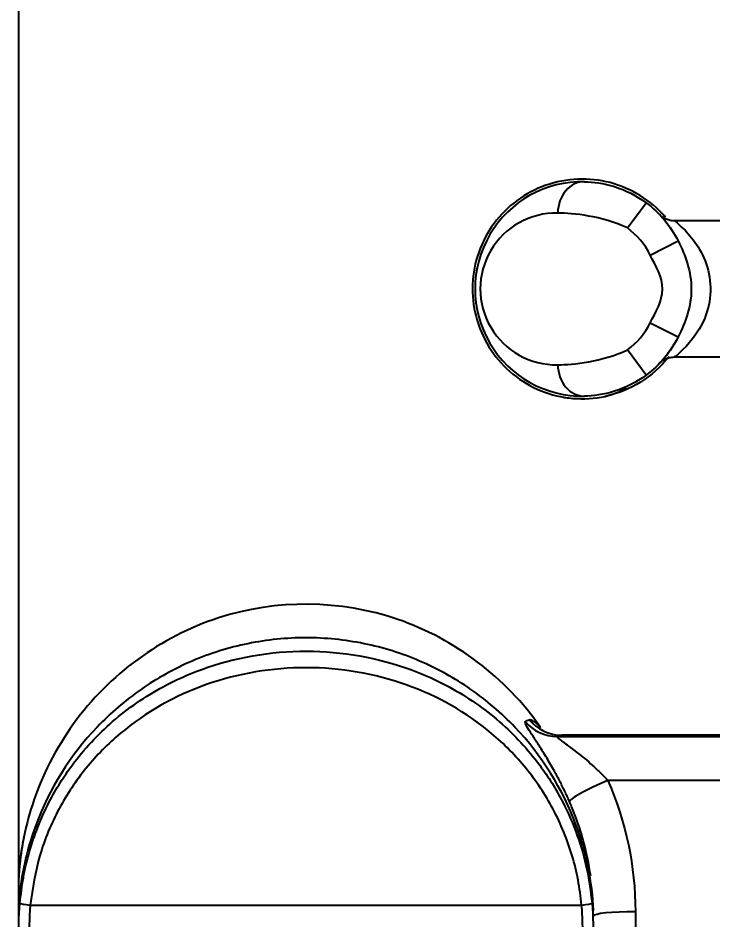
# Model space of a CAD drawing. Header units: millimetres. Extents: x 28 to 2974, y 8 to 3716.
# Drawn here: x 919.9 to 986.3, y 1295 to 1381.2 of the extents above; entities that cross this region are included whole.
import ezdxf

# ---------------------------------------------------------------- set-up
doc = ezdxf.new("R2010")
doc.units = ezdxf.units.MM
doc.layers.get('Defpoints').update_dxf_attribs({"linetype": 'CONTINUOUS'})
doc.layers.add('1LINE', color=7, linetype='CONTINUOUS')
doc.styles.add('Annotative', font='malgun.ttf')
doc.dimstyles.new('WOO', dxfattribs={"dimtxt": 20, "dimasz": 2, "dimexe": 1.25, "dimexo": 0.3, "dimgap": 1, "dimtad": 1, "dimdec": 1, "dimzin": 1, "dimdsep": 46, "dimtxsty": 'Annotative', "dimcen": 0, "dimclrd": 1, "dimclre": 1, "dimclrt": 2, "dimadec": 0, "dimazin": 0, "dimtfac": 1, "dimtdec": 1, "dimtofl": 0, "dimtmove": 0, "dimatfit": 3, "dimfxl": 0, "dimarcsym": 0})

# ---------------------------------------------------------------- blocks, each defined once
blk = doc.blocks.new('*D14')
at = {"layer": '1LINE', "color": 1, "lineweight": -2}
for p, q in [((919.938, 1293.155), (919.938, 1507.211)), ((1389.18, 1168.858), (1389.18, 1507.211)), ((921.938, 1505.961), (1387.18, 1505.961))]:
    blk.add_line(p, q, dxfattribs=at)
at = {"layer": '1LINE', "color": 1}
for points in [[(921.938, 1506.294), (921.938, 1505.627), (919.938, 1505.961)], [(1387.18, 1506.294), (1387.18, 1505.627), (1389.18, 1505.961)]]:
    blk.add_solid(points, dxfattribs=at)
at = {"layer": 'Defpoints', "color": 0}
for p in [(1389.18, 1505.961), (919.938, 1292.855), (1389.18, 1168.558)]:
    blk.add_point(p, dxfattribs=at)
at = {"layer": '1LINE', "color": 2, "insert": (1154.559, 1517.294), "char_height": 20, "attachment_point": 5, "style": 'Annotative'}
blk.add_mtext('469', dxfattribs=at)

msp = doc.modelspace()

# ---------------------------------------------------------------- linework, layer by layer
at = {"layer": '1LINE', "linetype": 'Continuous'}
for p, q in [((978.107, 1361.095), (979.893, 1363.506)), ((996.429, 1361.768), (982.65, 1361.768)), ((980.278, 1358.51), (982.961, 1359.851)), ((980.278, 1352.027), (982.961, 1350.685)), ((979.893, 1347.031), (978.107, 1349.442)), ((982.649, 1348.768), (996.429, 1348.768)), ((971.384, 1312.494), (988.15, 1312.494)), ((988.078, 1312.602), (971.833, 1312.602)), ((988.224, 1312.605), (971.882, 1312.605)), ((988.188, 1308.297), (976.228, 1308.297)), ((919.863, 1297.37), (919.863, 1297.369)), ((921.037, 1296.379), (973.729, 1296.379)), ((978.863, 1295.747), (978.863, 1254.987))]:
    msp.add_line(p, q, dxfattribs=at)
for centre, radius, start, end in [((973.793, 1355.268), 10.25, 88.78216, 271.21784), ((971.297, 1355.268), 7.25, 88.78216, 271.21784), ((973.793, 1355.268), 7.25, 26.55908, 53.48156), ((973.793, 1355.268), 7.25, 306.51844, 333.44092)]:
    msp.add_arc(centre, radius, start, end, dxfattribs=at)
at = {"layer": '1LINE', "linetype": 'Continuous', "extrusion": (0, 0, -1)}
for radius, start, end in [(10.25, 126.51844, 153.44092), (10.25, 206.55908, 233.48156), (10.5, 218.12377, 257.93015)]:
    msp.add_arc((-973.793, 1355.268), radius, start, end, dxfattribs=at)
at = {"layer": '1LINE', "linetype": 'Continuous'}
for centre, major_axis, ratio, start_param, end_param in [((973.947, 1362.517), (0.064, 2.999), 0.831992, 0, 1.588481), ((973.947, 1348.02), (0.064, -2.999), 0.831992, 4.694704, 6.283185), ((971.384, 1316.493), (-0.92, 3.893), 0.997128, 2.03828, 2.908975), ((971.833, 1316.602), (-0.96, 3.883), 0.997364, 2.005604, 2.898581), ((976.228, 1307.879), (-3.662, -1.609), 0.095791, 4.670331, 6.241127), ((921.037, 1296.484), (-0.996, 0.09), 0.104119, 0.026815, 1.580156), ((973.729, 1296.484), (0.996, 0.09), 0.104119, 4.703027, 6.256368), ((978.863, 1295.329), (-4, 0), 0.104535, 4.712389, 6.283185)]:
    msp.add_ellipse(centre, major_axis=major_axis, ratio=ratio, start_param=start_param, end_param=end_param, dxfattribs=at)
for points, knots in [([(981.751, 1362.117), (981.649, 1362.237), (981.543, 1362.354), (980.013, 1363.978), (978.108, 1365.064), (974.052, 1365.969), (971.891, 1365.805), (967.991, 1364.267), (966.308, 1362.922), (963.951, 1359.479), (963.304, 1357.396), (963.283, 1353.247), (963.916, 1351.146), (966.227, 1347.697), (967.913, 1346.322), (971.788, 1344.752), (973.932, 1344.56), (975.989, 1345)], [0, 0, 0, 0, 0.010741, 0.010741, 0.152063, 0.152063, 0.293386, 0.293386, 0.434709, 0.434709, 0.576032, 0.576032, 0.717354, 0.717354, 0.858677, 0.858677, 1, 1, 1, 1]), ([(974.011, 1365.516), (974.805, 1365.499), (975.838, 1365.371), (977.919, 1364.714), (978.966, 1364.192), (979.893, 1363.506)], [0, 0, 0, 0, 0.5, 0.5, 1, 1, 1, 1]), ([(978.107, 1361.095), (976.88, 1361.663), (975.569, 1362.028), (973.231, 1362.447), (972.201, 1362.507), (971.451, 1362.517)], [0, 0, 0, 0, 0.5, 0.5, 1, 1, 1, 1]), ([(981.256, 1362.3), (981.117, 1362.456), (981.197, 1362.37), (981.72, 1361.777), (982.07, 1361.353), (982.435, 1360.78)], [0, 0, 0, 0, 0.546117, 0.546117, 1, 1, 1, 1]), ([(982.646, 1361.778), (982.611, 1361.773), (982.427, 1361.754), (982.117, 1361.82), (981.764, 1361.946), (981.505, 1362.098), (981.335, 1362.227), (981.239, 1362.316), (981.201, 1362.354), (981.189, 1362.365), (981.182, 1362.373), (981.175, 1362.38), (981.171, 1362.385), (981.183, 1362.371), (981.219, 1362.334), (981.26, 1362.29)], [0, 0, 0, 0, 0.036103, 0.192989, 0.323849, 0.428004, 0.503514, 0.548629, 0.559997, 0.567841, 0.576816, 0.591717, 0.625366, 0.735511, 1, 1, 1, 1]), ([(982.615, 1361.768), (982.614, 1361.768), (982.616, 1361.767), (982.659, 1361.732), (982.952, 1361.505), (984.063, 1360.454), (985.081, 1359.263), (985.91, 1356.872), (986.067, 1355.966), (986.013, 1354.141), (985.805, 1353.26), (984.863, 1350.943), (983.828, 1349.836), (982.857, 1348.957), (982.649, 1348.794), (982.619, 1348.771)], [0, 0, 0, 0, 0.010636, 0.010636, 0.136597, 0.136597, 0.38852, 0.38852, 0.514482, 0.514482, 0.640443, 0.640443, 0.892366, 0.892366, 1, 1, 1, 1]), ([(982.961, 1359.851), (983.647, 1358.479), (984.212, 1356.918), (984.208, 1353.601), (983.646, 1352.055), (982.961, 1350.685)], [0, 0, 0, 0, 0.5, 0.5, 1, 1, 1, 1]), ([(980.278, 1352.027), (980.796, 1353.063), (981.457, 1354.101), (981.464, 1356.42), (980.799, 1357.469), (980.278, 1358.51)], [0, 0, 0, 0, 0.5, 0.5, 1, 1, 1, 1]), ([(982.96, 1350.682), (982.427, 1349.617), (981.836, 1348.892), (981.289, 1348.271), (981.189, 1348.159), (981.189, 1348.16)], [0, 0, 0, 0, 0.643227, 0.643227, 1, 1, 1, 1]), ([(971.451, 1348.02), (972.201, 1348.03), (973.239, 1348.09), (975.581, 1348.511), (976.88, 1348.874), (978.107, 1349.442)], [0, 0, 0, 0, 0.5, 0.5, 1, 1, 1, 1]), ([(981.513, 1348.429), (981.553, 1348.459), (981.728, 1348.579), (982.102, 1348.722), (982.436, 1348.766), (982.618, 1348.764)], [0, 0, 0, 0, 0.127213, 0.546787, 1, 1, 1, 1]), ([(979.893, 1347.031), (978.966, 1346.344), (977.924, 1345.824), (975.849, 1345.168), (974.804, 1345.037), (974.011, 1345.02)], [0, 0, 0, 0, 0.5, 0.5, 1, 1, 1, 1]), ([(969.809, 1313.35), (966.471, 1318.125), (961.634, 1321.795), (950.686, 1325.565), (944.535, 1325.614), (933.502, 1322.043), (928.568, 1318.4), (923.478, 1311.368), (922.131, 1308.721), (920.479, 1303.649), (920.021, 1301.2), (919.897, 1298.729)], [0, 0, 0, 0, 0.254931, 0.254931, 0.509863, 0.509863, 0.764794, 0.764794, 0.89226, 0.89226, 1, 1, 1, 1]), ([(974.873, 1295.85), (974.741, 1298.643), (974.18, 1301.373), (971.92, 1307.487), (969.926, 1310.684), (966.063, 1314.737), (964.656, 1315.939), (961.61, 1318.055), (959.954, 1318.972), (956.539, 1320.431), (954.77, 1320.986), (951.107, 1321.737), (949.237, 1321.926), (945.529, 1321.925), (943.66, 1321.738), (939.995, 1320.986), (938.226, 1320.431), (934.813, 1318.972), (933.156, 1318.055), (930.109, 1315.939), (928.703, 1314.736), (924.841, 1310.685), (922.847, 1307.488), (920.691, 1301.657), (920.151, 1299.234), (919.951, 1296.757)], [0, 0, 0, 0, 0.101288, 0.101288, 0.236025, 0.236025, 0.303394, 0.303394, 0.370762, 0.370762, 0.438131, 0.438131, 0.505499, 0.505499, 0.572867, 0.572867, 0.640236, 0.640236, 0.707604, 0.707604, 0.774973, 0.774973, 0.909709, 0.909709, 1, 1, 1, 1]), ([(920.041, 1296.571), (920.135, 1297.377), (920.327, 1299.017), (920.911, 1301.451), (921.732, 1303.886), (923.031, 1306.743), (925.243, 1310.273), (928.814, 1314.115), (933.108, 1317.07), (939.157, 1319.792), (947.421, 1321.266), (955.672, 1319.772), (961.699, 1317.045), (965.98, 1314.09), (969.544, 1310.244), (971.903, 1306.474), (973.362, 1303.086), (974.312, 1299.846), (974.589, 1297.646), (974.725, 1296.571)], [0, 0, 0, 0, 0.029832, 0.060612, 0.092567, 0.125637, 0.178579, 0.250761, 0.32547, 0.376112, 0.500543, 0.624716, 0.675164, 0.749703, 0.821881, 0.874937, 0.918578, 0.960183, 1, 1, 1, 1]), ([(973.729, 1296.379), (973.633, 1297.18), (973.441, 1298.78), (972.857, 1301.116), (972.057, 1303.386), (970.702, 1306.26), (968.52, 1309.557), (964.14, 1313.979), (957.229, 1317.93), (947.419, 1319.629), (937.592, 1317.953), (930.662, 1314.007), (926.268, 1309.585), (923.659, 1305.637), (921.759, 1301.211), (921.276, 1297.98), (921.037, 1296.379)], [0, 0, 0, 0, 0.031031, 0.062054, 0.093358, 0.125222, 0.187557, 0.250588, 0.375227, 0.499569, 0.624157, 0.749143, 0.812105, 0.874402, 0.937764, 1, 1, 1, 1]), ([(972.563, 1306.286), (972.416, 1306.612), (972.121, 1307.266), (971.636, 1308.235), (971.055, 1309.318), (970.385, 1310.47), (969.678, 1311.6), (969.057, 1312.552), (968.594, 1313.276), (968.302, 1313.786), (968.323, 1313.876), (968.333, 1313.92)], [0, 0, 0, 0, 0.082237, 0.165176, 0.250393, 0.374923, 0.500074, 0.625512, 0.749996, 0.876964, 1, 1, 1, 1]), ([(968.725, 1314.098), (968.768, 1314.103), (968.854, 1314.112), (969.095, 1313.978), (969.408, 1313.741), (969.675, 1313.481), (969.809, 1313.35)], [0, 0, 0, 0, 0.245839, 0.493254, 0.744062, 1, 1, 1, 1]), ([(971.384, 1312.494), (971.371, 1312.48), (971.344, 1312.451), (971.551, 1312.264), (971.932, 1311.969), (972.526, 1311.54), (973.483, 1310.823), (974.56, 1309.943), (975.552, 1309.018), (976.019, 1308.521), (976.228, 1308.297)], [0, 0, 0, 0, 0.076674, 0.158605, 0.251104, 0.360512, 0.500541, 0.750166, 0.887794, 1, 1, 1, 1]), ([(984.979, 1255.216), (985.084, 1257.488), (985.194, 1259.759), (985.571, 1267.328), (985.858, 1272.624), (986.245, 1279.243), (986.324, 1280.567), (986.781, 1288.129), (987.19, 1294.365), (987.811, 1303.166), (987.997, 1305.732), (988.188, 1308.297)], [0, 0, 0, 0, 0.128275, 0.128275, 0.427504, 0.427504, 0.50231, 0.50231, 0.854872, 0.854872, 1, 1, 1, 1]), ([(974.594, 1299.167), (974.27, 1301.453), (973.656, 1303.676), (972.699, 1305.971), (972.632, 1306.129), (972.563, 1306.286)], [0, 0, 0, 0, 0.93089, 0.93089, 1, 1, 1, 1]), ([(920.407, 1302.817), (920.332, 1302.444), (920.082, 1301.065), (919.94, 1299.671), (919.892, 1298.645)], [0, 0, 0, 0, 0.271598, 1, 1, 1, 1]), ([(919.973, 1292.645), (919.973, 1292.646), (919.973, 1292.647), (919.901, 1293.967), (919.925, 1295.276), (920.041, 1296.571)], [0, 0, 0, 0, 0.000474, 0.000474, 1, 1, 1, 1]), ([(974.725, 1296.571), (974.841, 1295.276), (974.865, 1293.967), (974.793, 1292.647), (974.793, 1292.646), (974.793, 1292.645)], [0, 0, 0, 0, 0.999526, 0.999526, 1, 1, 1, 1]), ([(973.793, 1292.57), (973.829, 1293.232), (973.842, 1293.896), (973.817, 1295.167), (973.783, 1295.774), (973.729, 1296.379)], [0, 0, 0, 0, 0.522033, 0.522033, 1, 1, 1, 1])]:
    msp.add_open_spline(points, degree=3, knots=knots, dxfattribs=at)
for points, degree in [([(975.989, 1345), (976.692, 1345.19), (977.37, 1345.455), (978.01, 1345.787)], 3), ([(971.848, 1344.95), (972.075, 1344.907), (972.303, 1344.872), (972.532, 1344.844)], 3), ([(968.333, 1313.92), (968.467, 1313.979), (968.597, 1314.038), (968.725, 1314.098)], 3), ([(971.833, 1312.602), (971.687, 1312.566), (971.537, 1312.53), (971.384, 1312.494)], 3), ([(971.86, 1312.601), (971.851, 1312.601), (971.842, 1312.602), (971.833, 1312.602)], 3), ([(976.228, 1308.297), (977.974, 1304.322), (978.863, 1300.085), (978.863, 1295.747)], 3), ([(919.896, 1298.72), (919.896, 1297.311), (919.896, 1295.901)], 2), ([(921.037, 1296.379), (920.923, 1295.111), (920.904, 1293.841), (920.973, 1292.57)], 3)]:
    msp.add_open_spline(points, degree=degree, dxfattribs=at)

# ---------------------------------------------------------------- dimensions: what is measured, and where the dimension line sits
at = {"layer": '1LINE'}
dim = msp.add_linear_dim(base=(1389.18, 1505.961), p1=(919.938, 1292.855), p2=(1389.18, 1168.558), dimstyle='WOO', override={"dimdec": 0}, dxfattribs=at)
dim.commit()
dim.dimension.update_dxf_attribs({"geometry": '*D14', "text_midpoint": (1154.559, 1517.294)})

doc.saveas('drawing.dxf')
